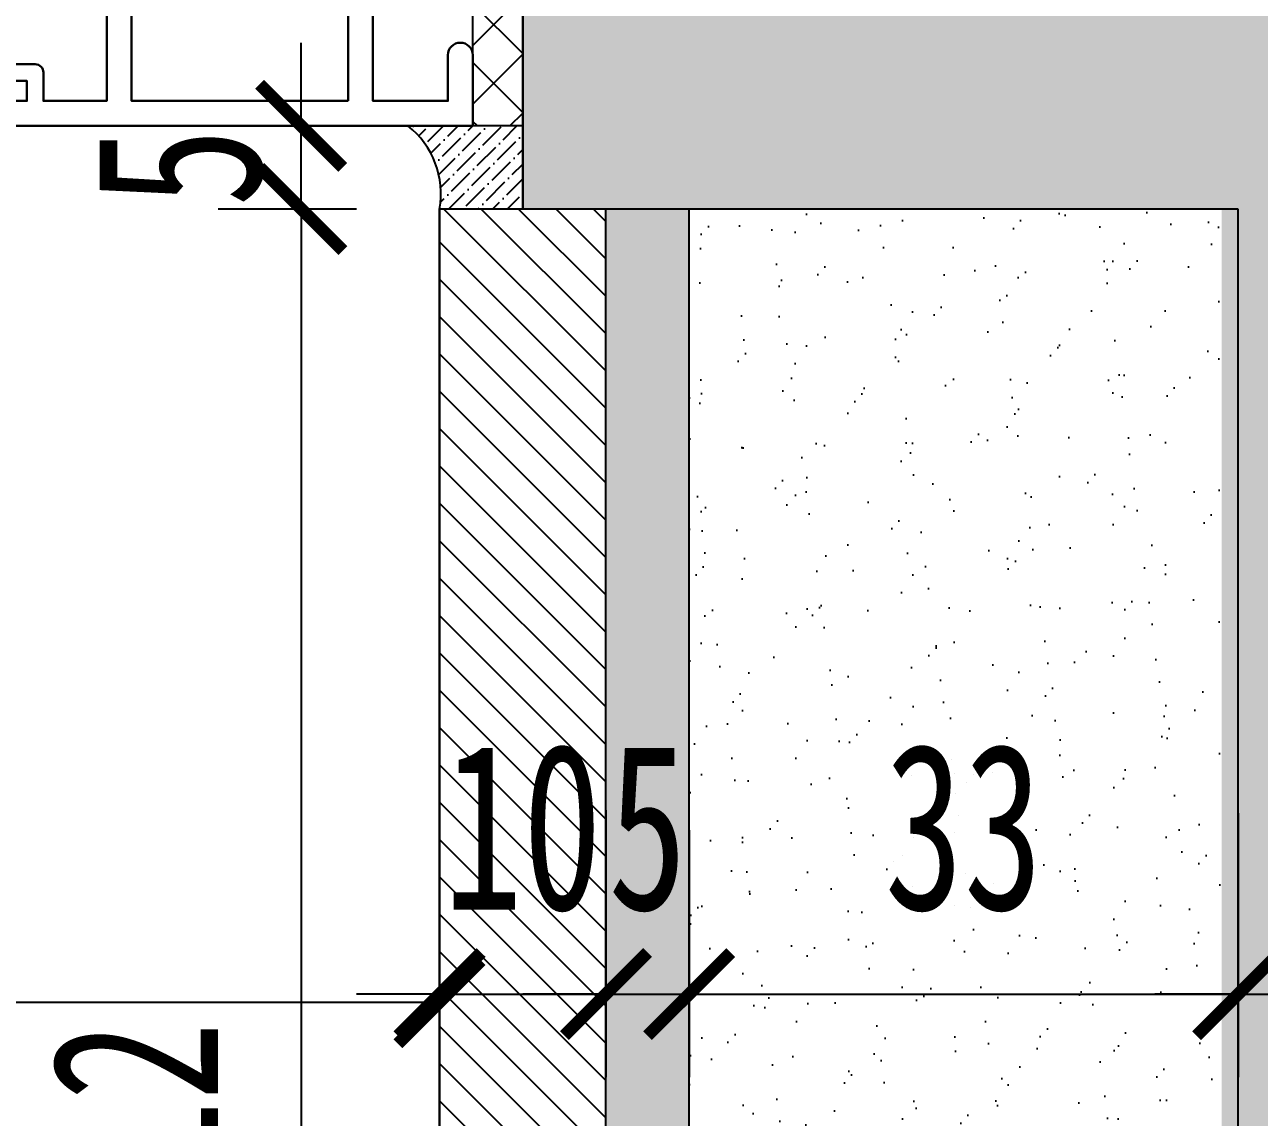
# Model space of a CAD drawing. Header units: millimetres. Extents: x 161920 to 181521, y -136232 to -127655.
# Drawn here: x 163049.8 to 163124, y -132906.3 to -132840.7 of the extents above; entities that cross this region are included whole.
import ezdxf
from ezdxf.enums import TextEntityAlignment as Align

# ---------------------------------------------------------------- set-up
doc = ezdxf.new("R2010")
doc.units = ezdxf.units.MM
doc.header["$LTSCALE"] = 10
doc.header["$PDMODE"] = 3
for name, color, linetype in [('0BZ', 8, 'Continuous'), ('2MB2', 2, 'Continuous'), ('2PJ', 4, 'Continuous'), ('2TC', 8, 'Continuous'), ('2ZC', 3, 'Continuous'), ('填充层', 8, 'Continuous'), ('文字', 2, 'Continuous'), ('标注层', 6, 'Continuous'), ('配件层', 4, 'Continuous')]:
    doc.layers.add(name, color=color, linetype=linetype)
doc.styles.add('DIM', font='SimSun.ttf', dxfattribs={"width": 0.7})
doc.styles.add('kld-T', font='ros1.shx', dxfattribs={"width": 0.75, "bigfont": 'hztxt.shx'})
doc.dimstyles.new('5', dxfattribs={"dimscale": 5, "dimtxt": 2, "dimasz": 1, "dimexe": 1, "dimexo": 1, "dimgap": 1, "dimtad": 1, "dimdec": 0, "dimzin": 0, "dimdsep": 46, "dimtxsty": 'DIM', "dimblk": 'ARCHTICK', "dimcen": 0, "dimclrd": 5, "dimclre": 5, "dimclrt": 35, "dimadec": 0, "dimazin": 0, "dimtfac": 0.5, "dimtdec": 0, "dimtix": 1, "dimtmove": 2, "dimatfit": 2, "dimldrblk": 'A', "dimfxl": 0, "dimtolj": 1, "dimtzin": 0, "dimlwd": -1, "dimlwe": -1, "dimarcsym": 0})

# ---------------------------------------------------------------- blocks, each defined once
blk = doc.blocks.new('平开窗-BK1')
at = {"layer": '2TC'}
h = blk.add_hatch(dxfattribs=at)
h.set_pattern_fill('AR-HBONE', color=256, scale=0.2, angle=-90.00000000000001, style=0)
h.set_pattern_definition([(45.00000000000001, (284.4403359887656, 568.1997147928341), (1.131370849898476, 2.966472954665309e-16), [2.4, -0.8]), (315, (285.0060214137193, 568.7654002177878), (1.131370849898476, 2.966472954665309e-16), [2.4, -0.8])])
h.paths.add_polyline_path([(8.411152991466224, 40.97720994561678), (8.978697980754077, 39.99419418111211), (9.422576987650245, 39.22537072090199, -0.1314389319920694), (9.582842980744317, 38.62624379288172), (9.582842980744317, 30.1621436366695, -0.1314392328727509), (9.422576245386153, 29.56301535357488), (8.978697980754077, 28.79419418115867), (8.411152818705887, 27.81117711839033, 0.132076207753342), (8.382842980790883, 27.70587428560248), (8.382842980790883, 27.39419418125181, 0.4142135623733031), (8.782842980697751, 26.99419418111211), (12.18284298083745, 26.99419418111211, 0.4142135623725955), (12.58284298074432, 27.39419418125181), (12.58284298074432, 27.76214122277452), (12.55488199437968, 27.81057115778094, 0.0008275894133876069), (12.55453440826386, 27.81117319565965), (11.98698798078112, 28.79419418115867), (11.54311200184748, 29.563009659003, -0.1314401784763497), (11.38284298079088, 30.16214202408446), (11.38284298079088, 38.62624540546676, -0.1314398789667355), (11.54311126284301, 39.22537642106181), (11.98698798078112, 39.99419418111211), (12.55453427741304, 40.97721394075779, 0.1320735268296321), (12.58284298074432, 41.08251476631267), (12.58284298074432, 41.39419418125181, 0.4142135623730535), (12.18284298083745, 41.79419418115867), (8.782842980697751, 41.79419418115867, 0.4142135623732616), (8.382842980790883, 41.39419418125181), (8.382842980790883, 41.02624427288538), (8.410802971804515, 40.97781619679881, 0.0008333789762423857)])
h = blk.add_hatch(dxfattribs=at)
h.set_pattern_fill('AR-HBONE', color=256, scale=0.2, angle=-90.00000000000001, style=0)
h.set_pattern_definition([(45.00000000000001, (291.6524932764005, 568.1997147928341), (1.131370849898476, 2.966472954665309e-16), [2.4, -0.8]), (315, (292.2181787013542, 568.7654002177878), (1.131370849898476, 2.966472954665309e-16), [2.4, -0.8])])
h.paths.add_polyline_path([(15.62331027910113, 40.97720994561678), (16.19085526838899, 39.99419418111211), (16.63473427505232, 39.22537072090199, -0.1314389319920694), (16.79500026837923, 38.62624379288172), (16.79500026837923, 30.1621436366695, -0.1314392328727509), (16.63473353278823, 29.56301535357488), (16.19085526838899, 28.79419418115867), (15.6233101063408, 27.81117711839033, 0.132076207753342), (15.59500026842579, 27.70587428560248), (15.59500026842579, 27.39419418125181, 0.4142135623733031), (15.99500026833266, 26.99419418111211), (19.39500026823953, 26.99419418111211, 0.4142135623725955), (19.79500026837923, 27.39419418125181), (19.79500026837923, 27.76214122277452), (19.76703928178176, 27.81057115778094, 0.0008275894133876069), (19.76669169566594, 27.81117319565965), (19.19914526841603, 28.79419418115867), (18.75526928948238, 29.563009659003, -0.1314401784763497), (18.59500026842579, 30.16214202408446), (18.59500026842579, 38.62624540546676, -0.1314398789667355), (18.75526855047792, 39.22537642106181), (19.19914526841603, 39.99419418111211), (19.76669156504795, 40.97721394075779, 0.1320735268296321), (19.79500026837923, 41.08251476631267), (19.79500026837923, 41.39419418125181, 0.4142135623730535), (19.39500026823953, 41.79419418115867), (15.99500026833266, 41.79419418115867, 0.4142135623732616), (15.59500026842579, 41.39419418125181), (15.59500026842579, 41.02624427288538), (15.62296025943942, 40.97781619679881, 0.0008333790536643452)])
at = {"layer": '2ZC', "lineweight": 30}
blk.add_lwpolyline([(41.30486931605265, 52.29351594106993), (40.90486931614578, 52.29351594106993, 0.4142135623730948), (40.60486931609921, 51.99351594125619), (40.60486931609921, 51.59351594111649, 0.4142135623731227), (40.90486931614578, 51.29351594106993), (41.60486931609921, 51.29351594106993), (42.07488281908445, 50.89441594126401), (43.36686931597069, 50.89441594126401), (43.82886931602843, 51.59441594121745, 0.5747035855752572), (43.65486931614578, 51.89441594126401), (42.60486931609921, 51.89441594126401), (42.60486931609921, 53.49441594112432), (47.60486931609921, 53.49441594112432), (47.60486931609921, 51.89441594126401), (46.55486931605265, 51.89441594126401, 0.5773502692381147), (46.38166423537768, 51.59441594121745), (46.84386931592599, 50.89441594126401), (48.50486931600608, 50.89441594126401, 0.414213562373095), (49.00486931600608, 51.39441594126401), (49.00486931600608, 54.49441594112432, 0.414213562373095), (48.50486931600608, 54.99441594112432), (21.90485769230872, 54.99441594112432), (-3.068381920456886e-05, 54.99441594112432), (-3.068381920456886e-05, 50.74441594112432, 0.9999999999999999), (1.499969316180795, 50.74441594112432), (1.499969316180795, 53.49441053689225), (5.999969316180795, 53.49441053689225), (5.999969316180795, 42.46027368766954, 0.2679491924311503), (6.249969316180795, 42.02726098586572, -0.267949192431141), (6.499969316180795, 41.5942482840619), (6.499969316180795, 40.5942482840619, -0.414213562373081), (6.199969316134229, 40.29424828401534), (6.099969316041097, 40.29424828401534), (5.51856546336785, 38.69685432704864, 0.5486187866266737), (5.826619972474873, 38.29538987454725), (8.409967216895893, 38.52140347234672), (8.841390672372654, 38.95282692782348, 0.5773502691896827), (8.751733125187457, 39.28743344912073), (8.363402698654681, 39.39148627332179), (7.799969315994531, 41.49424828396877), (7.799969315994531, 41.69424828392221, -0.8430389971008876), (8.382812028517947, 41.79424828401534), (12.39996931608766, 41.79424828401534, -0.4142135623730953), (12.69996931613423, 41.49424828396877), (12.69996931613423, 41.18872873851797), (11.72925915662199, 39.59845021035289, 0.5855240683198423), (11.89996931608766, 39.29424828401534), (13.49749999982305, 39.29424828401534, -0.9999999999999715), (14.49749999982305, 39.29424828401534), (16.09503068379126, 39.29424828401534, 0.5855240683198423), (16.26574084325694, 39.59845021035289), (15.2950306837447, 41.18872873851797), (15.2950306837447, 41.49424828396877, -0.4142135623730951), (15.59503068379126, 41.79424828401534), (19.61218797136098, 41.79424828401534, -0.8430389971008876), (20.19503068365157, 41.69424828392221), (20.19503068365157, 41.49424828396877), (19.63159730122425, 39.39148627332179), (19.24326687469147, 39.28743344912073, 0.5773502691896827), (19.15360932750627, 38.95282692782348), (19.58503278298303, 38.52140347234672), (22.16838002740405, 38.29538987454725, 0.5486187866266737), (22.47643453651108, 38.69685432704864), (21.89503068383783, 40.29424828401534), (21.7950306837447, 40.29424828401534, -0.4142135623730813), (21.49503068369813, 40.5942482840619), (21.49503068369813, 41.5941937576863, -0.2710354136241196), (21.7500306838192, 42.03005497407867, 0.271035413624148), (22.00503068370745, 42.46591619047103), (22.00503068370745, 45.49242749455152), (25.20485769212246, 45.49242749455152, -0.4142135623732337), (25.50485769216903, 45.19242749473779), (25.50485769216903, 41.59018862660741, 0.5795574611325127), (25.95657308911905, 41.33137897023698), (26.90485769230872, 41.88726771477377), (26.90485769230872, 45.99242749455152, 0.4142135623730617), (25.90485769230872, 46.99242749455152), (22.00498517137021, 46.99242749455152), (22.00485769216903, 53.49441594112432), (25.80485769221559, 53.49441594112432), (25.80485769221559, 51.79351594106993, 0.414213562373095), (26.30485769221559, 51.29351594106993), (28.00485769216903, 51.29351594106993), (28.00485769216903, 52.29351594106993), (26.80485769221559, 52.29351594106993), (26.80485769221559, 53.49441594112432), (41.30486931605265, 53.49441594112432, -0.4142135623731228), (41.60486931609921, 53.19441594107775), (41.60486931609921, 52.59351594111649, -0.414213562373095)], format="xyb", close=True, dxfattribs=at)
blk.add_lwpolyline([(7.499969316180795, 53.49441594112432), (7.499969316180795, 43.5942482840619), (20.50485769216903, 43.5942482840619), (20.50485769216903, 53.49141594109824)], close=True, dxfattribs=at)
at = {"layer": '2ZC'}
blk.add_lwpolyline([(16.26571015943773, 29.18999183125561), (15.29499999992549, 27.59971330309054), (15.29499999992549, 27.29419375763973, 0.4142135623162661), (15.59499999997206, 26.99419375759317), (19.61215728754178, 26.99419375759317, 0.8430389969766509), (20.19499999983236, 27.0941937576863), (20.19499999983236, 27.29419375763973), (19.63156661717221, 29.39695576828672), (19.24323619087227, 29.50100859225495, -0.5773502693255007), (19.15357864368707, 29.83561511378502), (19.585002098931, 30.26703856926179), (22.16834934358485, 30.49305216706125, -0.5486187866357808), (22.47640385269187, 30.09158771455986), (21.89500000001863, 28.49419375759317), (21.79499999992549, 28.49419375759317, 0.41421356214578), (21.49499999987893, 28.1941937575466), (21.49499999987893, 27.1941937575466, 0.2679491923720631), (21.74499999987893, 26.76118105574278, -0.267949192415794), (21.99499999987893, 26.32816835370613), (21.99499999987893, 22.49162135150982, 0.414213562373095), (22.99499999987893, 21.49162135150982), (25.59499999997206, 21.49162135150982), (25.59499999997206, 27.38824838254368, -0.5793512968246759), (26.04655558802187, 27.64715165336384), (26.99499999987893, 27.09195569128497), (26.99499999987893, 18.8844197615399), (25.4944117302075, 18.0148763723555, -0.5762198023632081), (25.19499999983236, 18.18841976154363), (25.19499999983236, 19.99162135150982), (21.99499999987893, 19.99162135150982), (21.99499999987893, 1.494621351768728), (25.19499999983236, 1.494621351535898), (25.19499999983236, 3.795621351513546, -0.5762198027240982), (25.4944117302075, 3.969164740468841), (26.99499999987893, 3.099621351517271), (26.99499999987893, -0.005378648464102298), (0, -0.005378648464102298), (-0.0001326007768511772, 4.244606875057798, -1.00001560041192), (1.499865838559344, 4.244630275468808), (1.499865838559344, 1.494621351535898), (6, 1.494621351535898), (6, 13.14202135143569), (6.302999999839813, 13.44462135148933), (6, 13.7473213513731), (6, 26.32816835370613, -0.2679491924157939), (6.25, 26.76118105574278, 0.2679491923720632), (6.5, 27.1941937575466), (6.5, 28.1941937575466, 0.4142135623162663), (6.199999999953434, 28.49419375759317), (6.099999999860302, 28.49419375759317), (5.518596147187054, 30.09158771455986, -0.5486187865513317), (5.826650656294078, 30.49305216706125), (8.409997900947928, 30.26703856926179), (8.841421356191859, 29.83561511378502, -0.5773502693255007), (8.751763809006661, 29.50100859225495), (8.363433382473886, 29.39695576828672), (7.799999999813735, 27.29419375763973), (7.799999999813735, 27.0941937576863, 0.8430389969489906), (8.382842712337151, 26.99419375759317), (12.39999999990687, 26.99419375759317, 0.414213562373095), (12.69999999995343, 27.29419375763973), (12.69999999995343, 27.59971330309054), (11.7292898404412, 29.18999183125561, -0.5855240679998871), (11.89999999990687, 29.49419375759317), (13.49749999982305, 29.49419375759317, 0.9999999999999999), (14.49749999982305, 29.49419375759317), (16.09499999997206, 29.49419375759317, -0.5855240679998871), (16.26571015967056, 29.18999183102278)], format="xyb", dxfattribs=at)
blk.add_lwpolyline([(7.499888376099989, 25.19418875983683), (7.499888376099989, 1.494621351768728), (20.49477675231174, 1.494621351768728), (20.49477675231174, 25.19118875981076)], close=True, dxfattribs=at)
at = {"layer": '文字', "style": 'kld-T', "width": 0.75}
blk.add_text('PK5501 ', height=0.9600000000000002, dxfattribs=at).set_placement((7.957349557662383, 0.8252744747442193), align=Align.MIDDLE_LEFT)
blk = doc.blocks.new('A$C4D57296D')
at = {"layer": '标注层'}
blk.add_blockref('平开窗-BK1', (0, 0), dxfattribs=at)
blk = doc.blocks.new('_ArchTick')
at = {"color": 0, "linetype": 'ByBlock', "const_width": 0.15}
blk.add_lwpolyline([(-0.5, -0.5), (0.5, 0.5)], dxfattribs=at)
blk = doc.blocks.new('*D221')
at = {"color": 5, "ltscale": 0.15}
for p, q in [((163066.4651680126, -132846.7325843358), (163066.4651680126, -132841.7325843358)), ((163069.7761869233, -132846.7325843358), (163061.4651680126, -132846.7325843358)), ((163066.4651680126, -132851.7325843363), (163066.4651680126, -132846.7325843358)), ((163069.7761869233, -132851.7325843363), (163061.4651680126, -132851.7325843363)), ((163066.4651680126, -132851.7325843363), (163066.4651680126, -132856.7325843363))]:
    blk.add_line(p, q, dxfattribs=at)
at = {"layer": 'Defpoints', "color": 0, "ltscale": 0.15}
for p in [(163066.4651680126, -132846.7325843358), (163074.7761869233, -132846.7325843358), (163074.7761869233, -132851.7325843363)]:
    blk.add_point(p, dxfattribs=at)
at = {"color": 5, "ltscale": 0.15, "xscale": 5, "yscale": 5, "zscale": 5}
for p, rotation in [((163066.4651680126, -132846.7325843358), 270), ((163066.4651680126, -132851.7325843363), 90)]:
    blk.add_blockref('_ArchTick', p, dxfattribs=dict(at, rotation=rotation))
at = {"color": 35, "ltscale": 0.15, "insert": (163059.1355896195, -132849.232584336), "char_height": 10, "attachment_point": 5, "rotation": 90, "style": 'DIM'}
blk.add_mtext('\\A1;5', dxfattribs=at)
blk = doc.blocks.new('A')
for p, q in [((-1.435067392276324, 1.147654099946521), (-1.089590771724033, 1.437450103912852)), ((-1.089590771724033, 1.437450103912852), (0, 0)), ((-1.435067392276324, 1.147654099946521), (-0.3688396396728422, 0)), ((-0.3688396396728422, 3.637978807091713e-12), (-2.127066897330224, 0)), ((-1.435067392276324, -1.147654099946521), (-0.3688396396728422, 0)), ((-1.089590771724033, -1.437450103912852), (0, 0)), ((-1.435067392276324, -1.147654099946521), (-1.089590771724033, -1.437450103912852))]:
    blk.add_line(p, q)
for points in [[(-1.435067392276324, 1.147654099946521), (-1.089590771724033, 1.437450103912852), (-0.3688396396728422, 0), (0, 0)], [(-1.435067392276324, -1.147654099946521), (-1.089590771724033, -1.437450103912852), (-0.3688396396728422, 0), (0, 0)]]:
    blk.add_solid(points)
blk = doc.blocks.new('*D235')
at = {"color": 5, "ltscale": 0.15}
for p, q in [((162543.7761869204, -132884.2322376367), (162543.7761869204, -132904.4241116168)), ((163074.7761869234, -132884.2095946329), (163074.7761869234, -132904.4241116168)), ((162543.7761869204, -132899.4241116168), (163074.7761869234, -132899.4241116168))]:
    blk.add_line(p, q, dxfattribs=at)
at = {"layer": 'Defpoints', "color": 0, "ltscale": 0.15}
for p in [(162543.7761869204, -132879.2322376367), (163074.7761869234, -132879.2095946329), (163074.7761869234, -132899.4241116168)]:
    blk.add_point(p, dxfattribs=at)
at = {"color": 5, "ltscale": 0.15, "xscale": 5, "yscale": 5, "zscale": 5, "rotation": 180}
blk.add_blockref('_ArchTick', (162543.7761869204, -132899.4241116168), dxfattribs=at)
at = {"color": 5, "ltscale": 0.15, "xscale": 5, "yscale": 5, "zscale": 5}
blk.add_blockref('_ArchTick', (163074.7761869234, -132899.4241116168), dxfattribs=at)
at = {"color": 35, "ltscale": 0.15, "insert": (162809.2761869219, -132889.4241116168), "char_height": 10, "attachment_point": 5, "style": 'DIM'}
blk.add_mtext('\\A1;530', dxfattribs=at)
blk = doc.blocks.new('*D236')
at = {"color": 5, "ltscale": 0.15}
for p, q in [((163074.7761869234, -132884.2095946329), (163074.7761869234, -132903.9330472799)), ((163084.7761869234, -132887.8742292126), (163084.7761869234, -132903.9330472799)), ((163074.7761869234, -132898.9330472799), (163069.7761869234, -132898.9330472799)), ((163074.7761869234, -132898.9330472799), (163084.7761869234, -132898.9330472799)), ((163084.7761869234, -132898.9330472799), (163089.7761869234, -132898.9330472799))]:
    blk.add_line(p, q, dxfattribs=at)
at = {"layer": 'Defpoints', "color": 0, "ltscale": 0.15}
for p in [(163074.7761869234, -132879.2095946329), (163084.7761869234, -132882.8742292126), (163084.7761869234, -132898.9330472799)]:
    blk.add_point(p, dxfattribs=at)
at = {"color": 5, "ltscale": 0.15, "xscale": 5, "yscale": 5, "zscale": 5}
blk.add_blockref('_ArchTick', (163074.7761869234, -132898.9330472799), dxfattribs=at)
at = {"color": 5, "ltscale": 0.15, "xscale": 5, "yscale": 5, "zscale": 5, "rotation": 180}
blk.add_blockref('_ArchTick', (163084.7761869234, -132898.9330472799), dxfattribs=at)
at = {"color": 35, "ltscale": 0.15, "insert": (163079.7761869234, -132888.9330472799), "char_height": 10, "attachment_point": 5, "style": 'DIM'}
blk.add_mtext('\\A1;10', dxfattribs=at)
blk = doc.blocks.new('*D237')
at = {"color": 5, "ltscale": 0.15}
for p, q in [((163084.7761869234, -132887.8742292126), (163084.7761869234, -132903.9330472799)), ((163089.7761869234, -132889.0799355066), (163089.7761869234, -132903.9330472799)), ((163084.7761869234, -132898.9330472799), (163079.7761869234, -132898.9330472799)), ((163084.7761869234, -132898.9330472799), (163089.7761869234, -132898.9330472799)), ((163089.7761869234, -132898.9330472799), (163094.7761869234, -132898.9330472799))]:
    blk.add_line(p, q, dxfattribs=at)
at = {"layer": 'Defpoints', "color": 0, "ltscale": 0.15}
for p in [(163084.7761869234, -132882.8742292126), (163089.7761869234, -132884.0799355066), (163089.7761869234, -132898.9330472799)]:
    blk.add_point(p, dxfattribs=at)
at = {"color": 5, "ltscale": 0.15, "xscale": 5, "yscale": 5, "zscale": 5}
blk.add_blockref('_ArchTick', (163084.7761869234, -132898.9330472799), dxfattribs=at)
at = {"color": 5, "ltscale": 0.15, "xscale": 5, "yscale": 5, "zscale": 5, "rotation": 180}
blk.add_blockref('_ArchTick', (163089.7761869234, -132898.9330472799), dxfattribs=at)
at = {"color": 35, "ltscale": 0.15, "insert": (163087.2761869234, -132888.9330472799), "char_height": 10, "attachment_point": 5, "style": 'DIM'}
blk.add_mtext('\\A1;5', dxfattribs=at)
blk = doc.blocks.new('*D238')
at = {"color": 5, "ltscale": 0.15}
for p, q in [((163122.7761869234, -132888.0616826274), (163122.7761869234, -132903.9330472799)), ((163089.7761869234, -132889.0799355066), (163089.7761869234, -132903.9330472799)), ((163089.7761869234, -132898.9330472799), (163122.7761869234, -132898.9330472799))]:
    blk.add_line(p, q, dxfattribs=at)
at = {"layer": 'Defpoints', "color": 0, "ltscale": 0.15}
for p in [(163122.7761869234, -132883.0616826274), (163089.7761869234, -132884.0799355066), (163122.7761869234, -132898.9330472799)]:
    blk.add_point(p, dxfattribs=at)
at = {"color": 5, "ltscale": 0.15, "xscale": 5, "yscale": 5, "zscale": 5, "rotation": 180}
blk.add_blockref('_ArchTick', (163089.7761869234, -132898.9330472799), dxfattribs=at)
at = {"color": 5, "ltscale": 0.15, "xscale": 5, "yscale": 5, "zscale": 5}
blk.add_blockref('_ArchTick', (163122.7761869234, -132898.9330472799), dxfattribs=at)
at = {"color": 35, "ltscale": 0.15, "insert": (163106.2761869234, -132888.9330472799), "char_height": 10, "attachment_point": 5, "style": 'DIM'}
blk.add_mtext('\\A1;33', dxfattribs=at)
blk = doc.blocks.new('*D239')
at = {"color": 5, "ltscale": 0.15}
for p, q in [((163122.7761869234, -132888.0616826273), (163122.7761869234, -132903.9330472799)), ((163137.7689992732, -132889.2004876037), (163137.7689992732, -132903.9330472799)), ((163122.7761869234, -132898.9330472799), (163117.7761869234, -132898.9330472799)), ((163122.7761869234, -132898.9330472799), (163137.7689992732, -132898.9330472799)), ((163137.7689992732, -132898.9330472799), (163142.7689992732, -132898.9330472799))]:
    blk.add_line(p, q, dxfattribs=at)
at = {"layer": 'Defpoints', "color": 0, "ltscale": 0.15}
for p in [(163122.7761869234, -132883.0616826273), (163137.7689992732, -132884.2004876037), (163137.7689992732, -132898.9330472799)]:
    blk.add_point(p, dxfattribs=at)
at = {"color": 5, "ltscale": 0.15, "xscale": 5, "yscale": 5, "zscale": 5}
blk.add_blockref('_ArchTick', (163122.7761869234, -132898.9330472799), dxfattribs=at)
at = {"color": 5, "ltscale": 0.15, "xscale": 5, "yscale": 5, "zscale": 5, "rotation": 180}
blk.add_blockref('_ArchTick', (163137.7689992732, -132898.9330472799), dxfattribs=at)
at = {"color": 35, "ltscale": 0.15, "insert": (163130.2725930983, -132888.9330472799), "char_height": 10, "attachment_point": 5, "style": 'DIM'}
blk.add_mtext('\\A1;15', dxfattribs=at)
blk = doc.blocks.new('*D217')
at = {"color": 5, "ltscale": 0.15}
for p, q in [((163069.7761869234, -132851.7325843363), (163061.4651680125, -132851.7325843363)), ((163066.4651680125, -132851.7325843363), (163066.4651680125, -132963.7327897456)), ((163069.7761869234, -132963.7327897456), (163061.4651680125, -132963.7327897456))]:
    blk.add_line(p, q, dxfattribs=at)
at = {"layer": 'Defpoints', "color": 0, "ltscale": 0.15}
for p in [(163074.7761869234, -132851.7325843363), (163066.4651680125, -132963.7327897456), (163074.7761869234, -132963.7327897456)]:
    blk.add_point(p, dxfattribs=at)
at = {"color": 5, "ltscale": 0.15, "xscale": 5, "yscale": 5, "zscale": 5}
for p, rotation in [((163066.4651680125, -132851.7325843363), 90), ((163066.4651680125, -132963.7327897456), 270)]:
    blk.add_blockref('_ArchTick', p, dxfattribs=dict(at, rotation=rotation))
at = {"color": 35, "ltscale": 0.15, "insert": (163056.4651680125, -132907.732687041), "char_height": 10, "attachment_point": 5, "rotation": 90.00000000000001, "style": 'DIM'}
blk.add_mtext('\\A1;112', dxfattribs=at)

msp = doc.modelspace()

# ---------------------------------------------------------------- hatches: boundary and pattern name
at = {"ltscale": 0.15}
h = msp.add_hatch(dxfattribs=at)
h.set_pattern_fill('ANSI31', color=250, scale=0.5, angle=-90.00000000000001, style=0)
h.set_pattern_definition([(315, (255127.4157710288, -34785.35229933757), (1.122532015133644, 1.122532015133644), [])])
h.paths.add_polyline_path([(163538.0082530216, -132963.7327897456), (163538.0082530216, -132953.7327897456), (163084.7761869234, -132953.7327897456), (163084.7761869234, -132851.7325843363), (163074.7761869234, -132851.7325843363), (163074.7761869234, -132961.7327897456), (163076.7761869234, -132963.7327897456)])
at = {"layer": '2TC'}
h = msp.add_hatch(dxfattribs=at)
h.set_pattern_fill('AR-SAND', color=250, scale=0.05, angle=-180, style=0)
h.set_pattern_definition([(127.5, (161899.2250903162, -139607.2496466024), (-2.447066186646712, -0.08000156479920194), [0, -1.9304, 0, -2.159, 0, -2.06375]), (97.49999999999996, (161899.2250903162, -139607.2496466024), (-3.584125502841771, 2.247616415690013), [0, -1.0414, 0, -1.7399, 0, -0.66675]), (57.49999999999998, (161899.2250903162, -139608.8117466024), (-0.007185923392728235, 3.95496185120729), [0, -0.6349999999999997, 0, -2.285999999999999, 0, -2.984499999999999]), (47.49999999999996, (161899.2250903162, -139608.8117466024), (-1.114646616286081, 3.817782262361486), [0, -0.3174999999999999, 0, -1.498599999999999, 0, -1.7145])])
edge = h.paths.add_edge_path(flags=16)
edge.add_ellipse((163133.3518293475, -132839.3861436951), major_axis=(-0.2828427124768497, -0.2828427124768496), ratio=0.9999999999915034, start_angle=134.9999999997566, end_angle=225.0000000002434)
edge.add_ellipse((163133.1479062397, -132839.3302590335), major_axis=(-0.2828427124764659, -0.2828427124764656), ratio=0.9999999999775899, start_angle=194.3489737957356, end_angle=323.0311612290223)
edge.add_line((163132.7518293474, -132839.3861436949), (163132.7518293474, -132840.2361436951))
edge.add_line((163132.7518293474, -132840.2361436952), (163132.744633923, -132840.2541322561))
edge.add_line((163132.744633923, -132840.2541322561), (163132.7477384628, -132842.986143695))
edge.add_line((163132.7477384629, -132842.9861436949), (163133.7518293474, -132842.9861436949))
edge.add_line((163133.7518293474, -132842.9861436949), (163133.7518293475, -132839.3861436951))
edge = h.paths.add_edge_path(flags=16)
edge.add_ellipse((163095.7765142581, -132827.732789746), major_axis=(-2.828427124746667, 2.828427124746668), ratio=0.9999999999996623, start_angle=134.9999999999903, end_angle=225.0000000000097)
edge.add_line((163099.7765142581, -132827.732789746), (163099.7765142581, -132795.732789746))
edge.add_ellipse((163095.7765142581, -132795.732789746), major_axis=(-2.828427124752988, 2.828427124752989), ratio=0.9999999999951927, start_angle=225.0000000001377, end_angle=314.9999999998623)
edge.add_line((163095.7765142581, -132791.732789746), (163083.7765142581, -132791.732789746))
edge.add_ellipse((163083.7765142581, -132795.732789746), major_axis=(-2.828427124746667, 2.828427124746669), ratio=0.9999999999996623, start_angle=314.9999999999903, end_angle=405.0000000000097)
edge.add_line((163079.7765142581, -132795.732789746), (163079.7765142581, -132802.832574463))
edge.add_line((163079.7765142581, -132802.832574463), (163080.1480619326, -132802.832574463))
edge.add_line((163080.1480619326, -132802.832574463), (163080.5542366749, -132802.0825744629))
edge.add_line((163080.5542366749, -132802.0825744629), (163080.7763169752, -132802.832574463))
edge.add_line((163080.7763169752, -132802.832574463), (163082.1480619326, -132802.832574463))
edge.add_line((163082.1480619326, -132802.832574463), (163082.2765142581, -132802.5953877694))
edge.add_line((163082.2765142581, -132802.5953877694), (163082.2765142581, -132795.232789746))
edge.add_ellipse((163083.2765142581, -132795.232789746), major_axis=(-0.7071067811882471, 0.7071067811882472), ratio=1, start_angle=315, end_angle=405, ccw=False)
edge.add_line((163083.2765142581, -132794.232789746), (163096.2765142581, -132794.232789746))
edge.add_ellipse((163096.2765142581, -132795.232789746), major_axis=(0.707106781188247, 0.7071067811882469), ratio=1, start_angle=315, end_angle=405, ccw=False)
edge.add_line((163097.2765142581, -132795.232789746), (163097.2765142581, -132828.232789746))
edge.add_ellipse((163096.2765142581, -132828.232789746), major_axis=(0.7071067811921239, 0.7071067811921238), ratio=1, start_angle=224.9999999991662, end_angle=315.0000000008338, ccw=False)
edge.add_line((163096.2765142581, -132829.232789746), (163083.2765142581, -132829.232789746))
edge.add_ellipse((163083.2765142581, -132828.232789746), major_axis=(-0.707106781192124, 0.7071067811921241), ratio=1, start_angle=44.99999999916622, end_angle=135.0000000008338, ccw=False)
edge.add_line((163082.2765142581, -132828.232789746), (163082.2765142581, -132807.3325744628))
edge.add_line((163082.2765142581, -132807.3325744628), (163082.2240336488, -132807.3325744628))
edge.add_line((163082.2240336488, -132807.3325744628), (163081.8178589063, -132808.0825744629))
edge.add_line((163081.8178589063, -132808.0825744629), (163081.5957786061, -132807.3325744629))
edge.add_line((163081.5957786061, -132807.3325744629), (163080.2240336488, -132807.3325744628))
edge.add_line((163080.2240336488, -132807.3325744628), (163079.7765142581, -132808.1589171867))
edge.add_line((163079.7765142581, -132808.1589171867), (163079.7765142581, -132827.732789746))
edge.add_ellipse((163083.7765142581, -132827.732789746), major_axis=(-2.828427124753945, -2.828427124753943), ratio=0.9999999999945176, start_angle=314.9999999998429, end_angle=405.000000000157)
edge.add_line((163083.7765142581, -132831.732789746), (163095.7765142581, -132831.732789746))
edge = h.paths.add_edge_path(flags=17)
edge.add_ellipse((163094.8765142582, -132811.732789746), major_axis=(-5.656854249487823, 5.656854249487826), ratio=0.9999999999939534, start_angle=188.130102353058, end_angle=225.0000000001732)
edge.add_line((163102.8765142582, -132811.732789746), (163101.2765142581, -132811.732789746))
edge.add_line((163101.2765142581, -132811.732789746), (163101.2765142581, -132816.5327897461))
edge = h.paths.add_edge_path()
edge.add_ellipse((163073.1524039318, -132805.0825744629), major_axis=(-6.347051955474222, 6.347051955474223), ratio=1, start_angle=404.9999999999071, end_angle=446.94698684265455, ccw=False)
edge.add_line((163064.1763169752, -132805.0825744629), (163064.6921975395, -132805.0825744629))
edge.add_line((163064.6921975395, -132805.0825744629), (163064.6921975395, -132804.8325744629))
edge.add_line((163064.6921975395, -132804.8325744629), (163064.1797991232, -132804.8325744629))
edge.add_line((163064.1797991232, -132804.8325744629), (163062.8972296279, -132805.0825744629))
edge.add_line((163062.897229628, -132805.0825744629), (163064.1763169753, -132805.0825744629))
edge.add_ellipse((163073.1524039318, -132805.0825744629), major_axis=(-6.347051955483492, 6.347051955483493), ratio=1, start_angle=363.0530131574696, end_angle=405, ccw=False)
edge.add_line((163066.4763169752, -132799.0825744629), (163068.7763169752, -132799.0825744629))
edge.add_line((163068.7763169752, -132799.0825744629), (163068.7763169752, -132802.832574463))
edge.add_line((163068.7763169752, -132802.832574463), (163070.1480619326, -132802.832574463))
edge.add_line((163070.1480619326, -132802.832574463), (163070.5542366749, -132802.0825744629))
edge.add_line((163070.5542366749, -132802.0825744629), (163070.7763169753, -132802.832574463))
edge.add_line((163070.7763169753, -132802.832574463), (163072.1480619326, -132802.832574463))
edge.add_line((163072.1480619326, -132802.832574463), (163072.5542366749, -132802.0825744629))
edge.add_line((163072.5542366749, -132802.0825744629), (163072.7763169753, -132802.832574463))
edge.add_line((163072.7763169753, -132802.832574463), (163074.1480619326, -132802.832574463))
edge.add_line((163074.1480619326, -132802.832574463), (163074.5542366749, -132802.0825744629))
edge.add_line((163074.5542366749, -132802.0825744629), (163074.7763169753, -132802.832574463))
edge.add_line((163074.7763169753, -132802.832574463), (163076.1480619326, -132802.832574463))
edge.add_line((163076.1480619326, -132802.832574463), (163076.5542366749, -132802.0825744629))
edge.add_line((163076.5542366749, -132802.0825744629), (163076.7763169753, -132802.832574463))
edge.add_line((163076.7763169753, -132802.832574463), (163078.1480619326, -132802.832574463))
edge.add_line((163078.1480619326, -132802.832574463), (163078.5542366749, -132802.0825744629))
edge.add_line((163078.5542366749, -132802.0825744629), (163078.7763169752, -132802.832574463))
edge.add_line((163078.7763169752, -132802.832574463), (163080.1480619326, -132802.832574463))
edge.add_line((163080.1480619326, -132802.832574463), (163080.5542366749, -132802.0825744629))
edge.add_line((163080.5542366749, -132802.0825744629), (163080.7763169752, -132802.832574463))
edge.add_line((163080.7763169752, -132802.832574463), (163082.1480619326, -132802.832574463))
edge.add_line((163082.1480619326, -132802.832574463), (163082.5542366749, -132802.0825744629))
edge.add_line((163082.5542366749, -132802.0825744629), (163082.7763169752, -132802.832574463))
edge.add_line((163082.7763169752, -132802.832574463), (163084.1480619326, -132802.832574463))
edge.add_line((163084.1480619326, -132802.832574463), (163084.5542366749, -132802.0825744629))
edge.add_line((163084.5542366749, -132802.0825744629), (163084.7763169752, -132802.832574463))
edge.add_line((163084.7763169752, -132802.832574463), (163086.1480619326, -132802.832574463))
edge.add_line((163086.1480619326, -132802.832574463), (163086.5542366749, -132802.0825744629))
edge.add_line((163086.5542366749, -132802.0825744629), (163086.7763169752, -132802.832574463))
edge.add_line((163086.7763169752, -132802.832574463), (163088.1480619326, -132802.832574463))
edge.add_line((163088.1480619326, -132802.832574463), (163088.5542366749, -132802.0825744629))
edge.add_line((163088.5542366749, -132802.0825744629), (163088.7763169752, -132802.832574463))
edge.add_line((163088.7763169752, -132802.832574463), (163088.7763169752, -132807.3325744629))
edge.add_line((163088.7763169752, -132807.3325744629), (163088.2240336488, -132807.3325744629))
edge.add_line((163088.2240336488, -132807.3325744629), (163087.8178589063, -132808.0825744629))
edge.add_line((163087.8178589063, -132808.0825744629), (163087.5957786061, -132807.3325744629))
edge.add_line((163087.5957786061, -132807.3325744629), (163086.2240336488, -132807.3325744628))
edge.add_line((163086.2240336488, -132807.3325744628), (163085.8178589063, -132808.0825744629))
edge.add_line((163085.8178589063, -132808.0825744629), (163085.5957786061, -132807.3325744629))
edge.add_line((163085.5957786061, -132807.3325744629), (163084.2240336488, -132807.3325744628))
edge.add_line((163084.2240336488, -132807.3325744628), (163083.8178589063, -132808.0825744629))
edge.add_line((163083.8178589063, -132808.0825744629), (163083.5957786061, -132807.3325744629))
edge.add_line((163083.5957786061, -132807.3325744629), (163082.2240336488, -132807.3325744628))
edge.add_line((163082.2240336488, -132807.3325744628), (163081.8178589063, -132808.0825744629))
edge.add_line((163081.8178589063, -132808.0825744629), (163081.5957786061, -132807.3325744629))
edge.add_line((163081.5957786061, -132807.3325744629), (163080.2240336488, -132807.3325744628))
edge.add_line((163080.2240336488, -132807.3325744628), (163079.8178589063, -132808.0825744629))
edge.add_line((163079.8178589063, -132808.0825744629), (163079.5957786061, -132807.3325744629))
edge.add_line((163079.5957786061, -132807.3325744629), (163078.2240336488, -132807.3325744628))
edge.add_line((163078.2240336488, -132807.3325744628), (163077.8178589063, -132808.0825744629))
edge.add_line((163077.8178589063, -132808.082574463), (163077.5957786061, -132807.3325744629))
edge.add_line((163077.5957786061, -132807.3325744629), (163076.2240336488, -132807.3325744628))
edge.add_line((163076.2240336488, -132807.3325744628), (163075.8178589063, -132808.0825744629))
edge.add_line((163075.8178589063, -132808.0825744629), (163075.5957786061, -132807.3325744629))
edge.add_line((163075.5957786061, -132807.3325744629), (163074.2240336488, -132807.3325744628))
edge.add_line((163074.2240336488, -132807.3325744628), (163073.8178589063, -132808.0825744629))
edge.add_line((163073.8178589063, -132808.0825744629), (163073.5957786061, -132807.3325744629))
edge.add_line((163073.5957786061, -132807.3325744629), (163072.2240336488, -132807.3325744628))
edge.add_line((163072.2240336488, -132807.3325744628), (163071.8178589063, -132808.0825744629))
edge.add_line((163071.8178589063, -132808.0825744629), (163071.5957786061, -132807.3325744629))
edge.add_line((163071.5957786061, -132807.3325744629), (163070.2240336488, -132807.3325744628))
edge.add_line((163070.2240336488, -132807.3325744628), (163069.8178589063, -132808.0825744629))
edge.add_line((163069.8178589063, -132808.082574463), (163069.5957786061, -132807.3325744629))
edge.add_line((163069.5957786061, -132807.3325744629), (163068.7763169752, -132807.3325744628))
edge.add_line((163068.7763169752, -132807.3325744628), (163068.7763169752, -132811.0825744629))
edge.add_line((163068.7763169752, -132811.0825744629), (163066.4763169753, -132811.0825744629))
h.paths.add_polyline_path([(163537.7689992732, -132948.7327897456), (163537.7689992732, -132933.7327897456), (163185.7833745428, -132933.7327897456), (163136.7761869234, -132933.7327897456), (163136.7761869234, -132851.7327897456), (163135.2761869234, -132851.7327897456), (163135.2761869234, -132831.7327897456), (163101.2765142581, -132831.7327897456), (163099.7765142581, -132831.7327897456), (163099.7765142581, -132791.7327897456), (163098.7761869234, -132791.7327897456), (163098.7370882117, -132791.7327897456), (163079.7761869234, -132791.7327897456), (163079.7761869234, -132846.7327897456), (163079.7761869234, -132851.7325843363), (163089.7761869234, -132851.7325843363), (163121.7761869234, -132851.7325843363), (163121.7761869234, -132948.7327897456)])
h = msp.add_hatch(dxfattribs=at)
h.set_pattern_fill('AR-CONC', color=250, scale=0.05, angle=-90.00000000000001, style=0)
h.set_pattern_definition([(320, (255127.4157710288, -34785.35229933757), (-0.796954276945156, -9.1092334498002), [0.9525000000000001, -10.4775]), (265, (255127.4157710288, -34785.35229933757), (9.552832144108999, 1.762141298783348), [0.762, -8.382]), (10.45099999999998, (255127.3493585288, -34786.11139933757), (8.755834391014591, -7.347125083297964), [0.8095000000000001, -8.9045]), (316.1842, (255129.9557710288, -34785.35229933757), (-2.10211639663636, -13.5539520446065), [1.42875, -15.71625]), (6.635599999999975, (255129.7805960288, -34786.48179433757), (12.37127779450246, -11.87021172331186), [1.21425, -13.35675]), (261.184, (255129.9557710288, -34785.35229933757), (12.37125589302988, -11.8702302906967), [1.143, -12.573]), (290.9999999999999, (255129.3207710288, -34786.62229933758), (-5.113275925838127, -7.580743991769164), [0.9525000000000001, -10.4775]), (236, (255129.3207710288, -34786.62229933758), (9.209398306115963, -3.090101417382356), [0.7619999999999999, -8.381999999999998]), (341.4514, (255128.8946660288, -34787.25402433758), (4.096142885802871, -10.67082453850622), [0.8095000000000001, -8.9045]), (307.5, (255127.4157710288, -34785.35229933757), (4.227751943657656, -0.1544301625295916), [0, -8.2804, 0, -8.509, 0, -8.41375]), (277.5, (255127.4157710288, -34785.35229933757), (5.009028740905975, -3.340983125515288), [0, -4.851399999999999, 0, -8.089899999999998, 0, -3.20675]), (237.5, (255127.4157710288, -34782.52019933757), (-0.2864371996336734, -6.77952975834357), [0, -3.175, 0, -9.906, 0, -13.1445]), (227.5, (255127.4157710288, -34781.25019933757), (1.27132455166665, -7.406459069300903), [0, -4.1275, 0, -6.578600000000001, 0, -9.3345])])
h.paths.add_polyline_path([(163089.7761869234, -132851.7325843363), (163084.7761869234, -132851.7325843363), (163084.7761869234, -132953.7327897456), (163538.0082530216, -132953.7327897456), (163537.7689992732, -132948.7327897456), (163089.7761869234, -132948.7327897456)])
h = msp.add_hatch(dxfattribs=at)
h.set_pattern_fill('AR-SAND', color=250, scale=0.1, angle=-180, style=0)
h.set_pattern_definition([(127.5, (161899.2250903162, -139607.2496466024), (-4.894132373293424, -0.1600031295984039), [0, -3.860800000000001, 0, -4.318000000000001, 0, -4.1275]), (97.49999999999996, (161899.2250903162, -139607.2496466024), (-7.168251005683542, 4.495232831380027), [0, -2.0828, 0, -3.4798, 0, -1.3335]), (57.49999999999998, (161899.2250903162, -139610.3738466024), (-0.01437184678545647, 7.90992370241458), [0, -1.269999999999999, 0, -4.571999999999997, 0, -5.968999999999998]), (47.49999999999996, (161899.2250903162, -139610.3738466024), (-2.229293232572162, 7.635564524722971), [0, -0.6349999999999998, 0, -2.997199999999999, 0, -3.428999999999999])])
h.paths.add_polyline_path([(163089.7761869234, -132851.7325843363), (163089.7761869234, -132948.7327897456), (163121.7761869234, -132948.7327897456), (163121.7761869234, -132851.7325843363)])
at = {"layer": '填充层'}
h = msp.add_hatch(dxfattribs=at)
h.set_pattern_fill('ANSI36', color=256, scale=5, angle=-90.00000000000004, style=0)
h.set_pattern_definition([(44.99999999999999, (170524.5360105027, -152044.5227004287), (0.3314563036811941, 1.215339780164378), [1.5625, -0.3125, 0, -0.3125])])
edge = h.paths.add_edge_path()
edge.add_line((163079.7761869234, -132851.7325843363), (163079.7761869234, -132846.7325843361))
edge.add_line((163079.7761869234, -132846.7325843361), (163072.8798455918, -132846.7325843361))
edge.add_ellipse((163069.6496195561, -132850.817317609), major_axis=(-3.682350210979948, -3.682350210979947), ratio=0.9999999999987207, start_angle=124.87740497385909, end_angle=186.6628889761304, ccw=False)
edge.add_line((163074.7761869234, -132851.7325843363), (163079.7761869234, -132851.7325843363))
at = {"layer": '标注层'}
h = msp.add_hatch(dxfattribs=at)
h.set_pattern_fill('ANSI37', color=256, scale=20, angle=-90.00000000000001, style=0)
h.set_pattern_definition([(225, (2035744.270943454, 285907.9911976829), (1.767766952966369, -1.767766952966369), []), (315, (2035744.270943454, 285907.9911976829), (1.767766952966369, 1.767766952966369), [])])
h.paths.add_polyline_path([(163079.7761869234, -132846.7327897456), (163076.7761869234, -132846.7327897456), (163076.7761869234, -132791.7327897456), (163079.7761869234, -132791.7327897456)])

# ---------------------------------------------------------------- linework, layer by layer
at = {"layer": '0BZ', "color": 6}
msp.add_line((163079.7761869234, -132851.7325843363), (163079.7761869234, -132786.7327897456), dxfattribs=at)
at = {"layer": '0BZ'}
msp.add_line((163122.7761869234, -132948.7327897456), (163122.7761869234, -132851.7325843363), dxfattribs=at)
at = {"layer": '2MB2', "color": 4}
msp.add_line((163074.7761869234, -132963.7327897456), (163074.7761869234, -132851.7325843363), dxfattribs=at)
at = {"layer": '2MB2'}
msp.add_line((163084.7761869234, -132953.7327897456), (163084.7761869234, -132851.7325843363), dxfattribs=at)
at = {"layer": '2PJ'}
msp.add_lwpolyline([(163079.7761869234, -132846.7327897456), (163076.7761869234, -132846.7327897456), (163076.7761869234, -132791.7327897456), (163079.7761869234, -132791.7327897456)], close=True, dxfattribs=at)
at = {"layer": '2TC'}
for p, q in [((163074.7761869234, -132851.7325843363), (163074.7761869234, -132948.7327897456)), ((163122.7761869234, -132851.7325843363), (163074.7761869234, -132851.7325843363)), ((163089.7761869234, -132948.7327897456), (163089.7761869234, -132851.7325843363)), ((163122.7761869234, -132948.7327897456), (163122.7761869234, -132851.7325843363))]:
    msp.add_line(p, q, dxfattribs=at)
at = {"layer": '配件层', "ltscale": 10}
msp.add_lwpolyline([(163079.7761869234, -132846.7325843363), (163079.7761869234, -132851.7325843363), (163074.7761869234, -132851.7325843363)], dxfattribs=at)
at = {"layer": '配件层'}
msp.add_arc((163069.6496195564, -132850.817317609), 5.207629609539459, 349.877404973298, 51.66288898678899, dxfattribs=at)

# ---------------------------------------------------------------- block references
at = {"layer": '标注层', "extrusion": (0, 0, -1), "xscale": -1, "zscale": -1, "rotation": 180}
msp.add_blockref('A$C4D57296D', (-163076.7761833492, -132791.7381683947), dxfattribs=at)

# ---------------------------------------------------------------- dimensions: what is measured, and where the dimension line sits
at = {"color": 1, "ltscale": 0.15}
dim = msp.add_linear_dim(base=(163066.4651680126, -132846.7325843358), p1=(163074.7761869233, -132851.7325843363), p2=(163074.7761869233, -132846.7325843358), angle=90, dimstyle='5', dxfattribs=at)
dim.commit()
dim.dimension.update_dxf_attribs({"geometry": '*D221', "text_midpoint": (163059.1355896195, -132849.232584336), "dimtype": 160})
dim = msp.add_linear_dim(base=(163066.4651680125, -132963.7327897456), p1=(163074.7761869234, -132851.7325843363), p2=(163074.7761869234, -132963.7327897456), angle=90, dimstyle='5', dxfattribs=at)
dim.commit()
dim.dimension.update_dxf_attribs({"geometry": '*D217', "text_midpoint": (163056.4651680125, -132907.732687041)})
dim = msp.add_linear_dim(base=(163074.7761869234, -132899.4241116168), p1=(162543.7761869204, -132879.2322376367), p2=(163074.7761869234, -132879.2095946329), text='530', dimstyle='5', dxfattribs=at)
dim.commit()
dim.dimension.update_dxf_attribs({"geometry": '*D235', "text_midpoint": (162809.2761869219, -132889.4241116168)})
for base, p1, p2, picture, middle in [((163084.7761869234, -132898.9330472799), (163074.7761869234, -132879.2095946329), (163084.7761869234, -132882.8742292126), '*D236', (163079.7761869234, -132888.9330472799)), ((163089.7761869234, -132898.9330472799), (163084.7761869234, -132882.8742292126), (163089.7761869234, -132884.0799355066), '*D237', (163087.2761869234, -132888.9330472799)), ((163122.7761869234, -132898.9330472799), (163089.7761869234, -132884.0799355066), (163122.7761869234, -132883.0616826274), '*D238', (163106.2761869234, -132888.9330472799)), ((163137.7689992732, -132898.9330472799), (163122.7761869234, -132883.0616826273), (163137.7689992732, -132884.2004876037), '*D239', (163130.2725930983, -132888.9330472799))]:
    dim = msp.add_linear_dim(base=base, p1=p1, p2=p2, dimstyle='5', dxfattribs=at)
    dim.commit()
    dim.dimension.update_dxf_attribs({"geometry": picture, "text_midpoint": middle})

doc.saveas('drawing.dxf')
